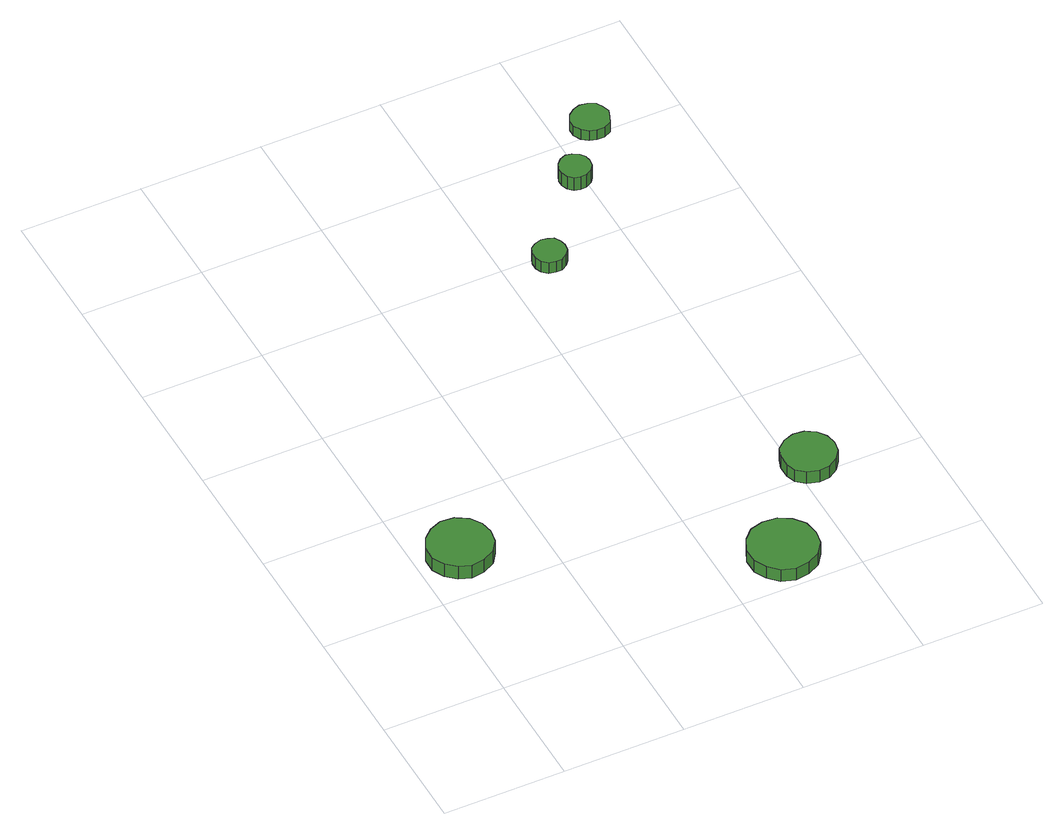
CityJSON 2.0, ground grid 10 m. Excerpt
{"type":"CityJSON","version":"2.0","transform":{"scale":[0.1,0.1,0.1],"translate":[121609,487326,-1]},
"CityObjects":{
"tree1":{"type":"SolitaryVegetationObject","attributes":{"function":"something"},"geometry":[{"type":"MultiSurface","lod":"1","boundaries":[[[0,1,2,3,4,5,6,7,8,9,10,11,12,13,14]],[[15,16,17,18,19,20,21,22,23,24,25,26,27,28,29]],[[0,29,28,1]],[[1,28,27,2]],[[2,27,26,3]],[[3,26,25,4]],[[4,25,24,5]],[[5,24,23,6]],[[6,23,22,7]],[[7,22,21,8]],[[8,21,20,9]],[[9,20,19,10]],[[10,19,18,11]],[[11,18,17,12]],[[12,17,16,13]],[[13,16,15,14]],[[14,15,29,0]]]}]},
"tree2":{"type":"SolitaryVegetationObject","attributes":{"function":"something"},"geometry":[{"type":"MultiSurface","lod":"1","boundaries":[[[30,31,32,33,34,35,36,37,38,39,40,41,42,43,44]],[[45,46,47,48,49,50,51,52,53,54,55,56,57,58,59]],[[30,59,58,31]],[[31,58,57,32]],[[32,57,56,33]],[[33,56,55,34]],[[34,55,54,35]],[[35,54,53,36]],[[36,53,52,37]],[[37,52,51,38]],[[38,51,50,39]],[[39,50,49,40]],[[40,49,48,41]],[[41,48,47,42]],[[42,47,46,43]],[[43,46,45,44]],[[44,45,59,30]]]}]},
"tree3":{"type":"SolitaryVegetationObject","attributes":{"function":"something"},"geometry":[{"type":"MultiSurface","lod":"1","boundaries":[[[60,61,62,63,64,65,66,67,68,69,70,71,72,73,74]],[[75,76,77,78,79,80,81,82,83,84,85,86,87,88,89]],[[60,89,88,61]],[[61,88,87,62]],[[62,87,86,63]],[[63,86,85,64]],[[64,85,84,65]],[[65,84,83,66]],[[66,83,82,67]],[[67,82,81,68]],[[68,81,80,69]],[[69,80,79,70]],[[70,79,78,71]],[[71,78,77,72]],[[72,77,76,73]],[[73,76,75,74]],[[74,75,89,60]]]}]},
"tree4":{"type":"SolitaryVegetationObject","attributes":{"function":"something"},"geometry":[{"type":"MultiSurface","lod":"1","boundaries":[[[90,91,92,93,94,95,96,97,98,99,100,101,102,103,104]],[[105,106,107,108,109,110,111,112,113,114,115,116,117,118,119]],[[90,119,118,91]],[[91,118,117,92]],[[92,117,116,93]],[[93,116,115,94]],[[94,115,114,95]],[[95,114,113,96]],[[96,113,112,97]],[[97,112,111,98]],[[98,111,110,99]],[[99,110,109,100]],[[100,109,108,101]],[[101,108,107,102]],[[102,107,106,103]],[[103,106,105,104]],[[104,105,119,90]]]}]},
"tree5":{"type":"SolitaryVegetationObject","attributes":{"function":"something"},"geometry":[{"type":"MultiSurface","lod":"1","boundaries":[[[120,121,122,123,124,125,126,127,128,129,130,131,132,133,134]],[[135,136,137,138,139,140,141,142,143,144,145,146,147,148,149]],[[120,149,148,121]],[[121,148,147,122]],[[122,147,146,123]],[[123,146,145,124]],[[124,145,144,125]],[[125,144,143,126]],[[126,143,142,127]],[[127,142,141,128]],[[128,141,140,129]],[[129,140,139,130]],[[130,139,138,131]],[[131,138,137,132]],[[132,137,136,133]],[[133,136,135,134]],[[134,135,149,120]]]}]},
"tree6":{"type":"SolitaryVegetationObject","attributes":{"function":"something"},"geometry":[{"type":"MultiSurface","lod":"1","boundaries":[[[150,151,152,153,154,155,156,157,158,159,160,161,162,163,164]],[[165,166,167,168,169,170,171,172,173,174,175,176,177,178,179]],[[150,179,178,151]],[[151,178,177,152]],[[152,177,176,153]],[[153,176,175,154]],[[154,175,174,155]],[[155,174,173,156]],[[156,173,172,157]],[[157,172,171,158]],[[158,171,170,159]],[[159,170,169,160]],[[160,169,168,161]],[[161,168,167,162]],[[162,167,166,163]],[[163,166,165,164]],[[164,165,179,150]]]}]}
},
"vertices":[
[61,142,20],[59,152,20],[53,161,20],[43,167,20],[32,168,20],[22,164,20],[14,157,20],[9,147,20],[9,136,20],[14,126,20],[22,119,20],[32,115,20],[43,117,20],[53,122,20],[59,131,20],[59,131,7],[53,122,7],[43,117,7],[32,115,7],[22,119,7],[14,126,7],[9,136,7],[9,147,7],[14,157,7],[22,164,7],[32,168,7],[43,167,7],[53,161,7],[59,152,7],[61,142,7],
[278,33,18],[276,45,18],[269,54,18],[259,60,18],[247,61,18],[236,58,18],[228,50,18],[223,39,18],[223,27,18],[228,17,18],[236,9,18],[247,5,18],[259,7,18],[269,12,18],[276,22,18],[276,22,6],[269,12,6],[259,7,6],[247,5,6],[236,9,6],[228,17,6],[223,27,6],[223,39,6],[228,50,6],[236,58,6],[247,61,6],[259,60,6],[269,54,6],[276,45,6],[278,33,6],
[334,113,18],[332,122,18],[327,129,18],[319,134,18],[310,135,18],[301,132,18],[294,126,18],[291,118,18],[291,108,18],[294,100,18],[301,94,18],[310,91,18],[319,92,18],[327,97,18],[332,104,18],[332,104,6],[327,97,6],[319,92,6],[310,91,6],[301,94,6],[294,100,6],[291,108,6],[291,118,6],[294,126,6],[301,132,6],[310,135,6],[319,134,6],[327,129,6],[332,122,6],[334,113,6],
[250,393,18],[249,398,18],[246,403,18],[241,405,18],[236,406,18],[230,404,18],[226,401,18],[224,396,18],[224,390,18],[226,385,18],[230,381,18],[236,380,18],[241,380,18],[246,383,18],[249,387,18],[249,387,7],[246,383,7],[241,380,7],[236,380,7],[230,381,7],[226,385,7],[224,390,7],[224,396,7],[226,401,7],[230,404,7],[236,406,7],[241,405,7],[246,403,7],[249,398,7],[250,393,7],
[306,463,21],[305,468,21],[302,472,21],[297,475,21],[292,476,21],[287,474,21],[283,470,21],[281,465,21],[281,460,21],[283,455,21],[287,451,21],[292,450,21],[297,450,21],[302,453,21],[305,457,21],[305,457,8],[302,453,8],[297,450,8],[292,450,8],[287,451,8],[283,455,8],[281,460,8],[281,465,8],[283,470,8],[287,474,8],[292,476,8],[297,475,8],[302,472,8],[305,468,8],[306,463,8],
[344,507,18],[342,513,18],[339,518,18],[333,521,18],[327,522,18],[321,520,18],[316,516,18],[313,510,18],[313,504,18],[316,498,18],[321,494,18],[327,492,18],[333,492,18],[339,495,18],[342,501,18],[342,501,8],[339,495,8],[333,492,8],[327,492,8],[321,494,8],[316,498,8],[313,504,8],[313,510,8],[316,516,8],[321,520,8],[327,522,8],[333,521,8],[339,518,8],[342,513,8],[344,507,8]
]}
